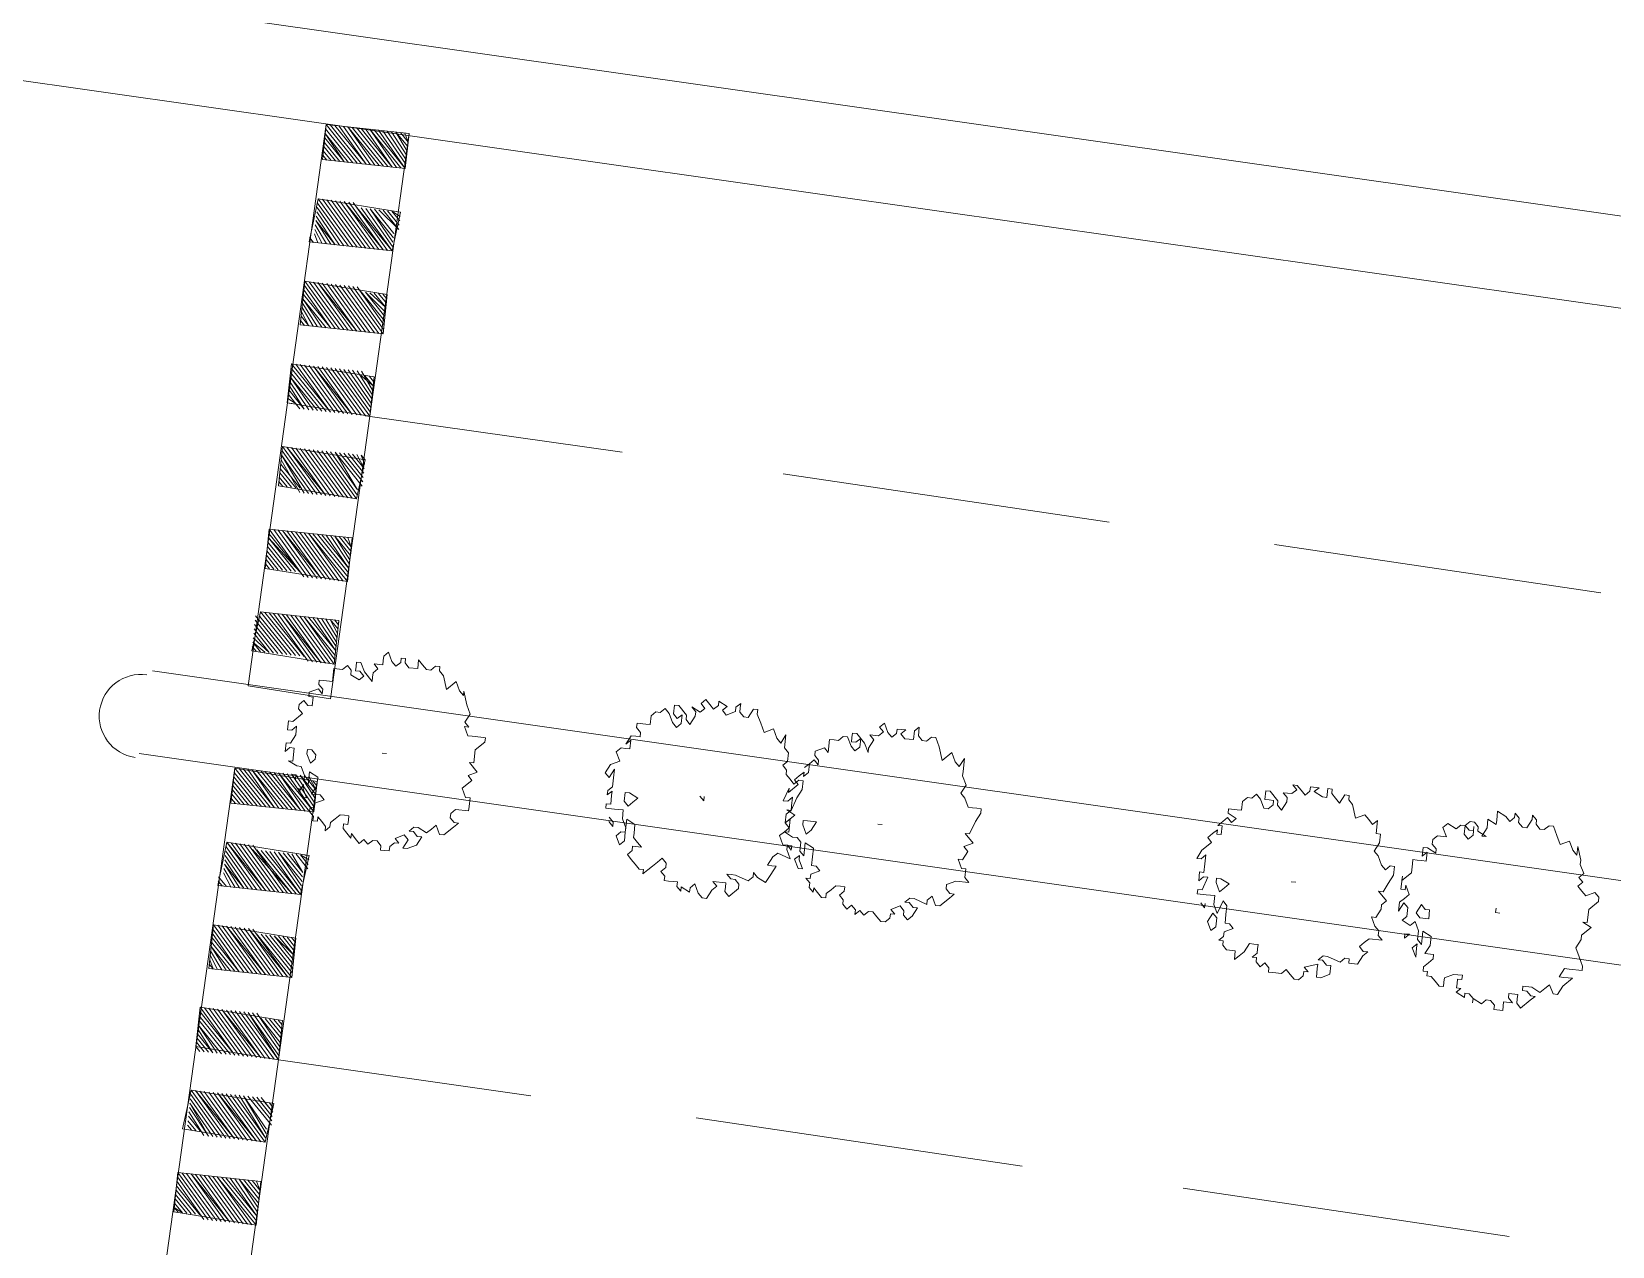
# Model space of a CAD drawing. Header units: metres. Extents: x -977055 to 805873, y -1033982 to 242021.
# Drawn here: x 2444.31 to 2463.44, y 968.52 to 983.23 of the extents above; entities that cross this region are included whole.
import ezdxf

# ---------------------------------------------------------------- set-up
doc = ezdxf.new("R2010")
doc.units = ezdxf.units.M
for name, color, linetype in [('PDF_acera', 7, 'Continuous'), ('PDF_linea de centro', 7, 'Continuous'), ('PDF_PASO DE CEBRA', 7, 'Continuous'), ('PDF_PLANTAS', 7, 'Continuous')]:
    doc.layers.add(name, color=color, linetype=linetype)

# ---------------------------------------------------------------- blocks, each defined once
blk = doc.blocks.new('CALLE')
at = {"layer": 'PDF_acera', "lineweight": 9}
for points in [[(35.646912, -218.961792), (29.00016, -177.853536), (-1.608768, -95.552352), (-8.763552, -56.0952), (-56.814912, -55.206144), (-58.084992, -53.851392), (-56.222208, 0.592704)], [(-8.001504, -55.24848), (-56.433888, -54.359424), (-57.195936, -53.512704), (-55.333152, 0.550368)]]:
    blk.add_lwpolyline(points, dxfattribs=at)
blk.add_lwpolyline([(-63.249984, -21.59136), (-64.393056, -54.528768, 0.999999692), (-63.588672, -54.571104), (-62.4456, -21.633696)], format="xyb", dxfattribs=at)
blk.add_arc((-62.890128, -21.570192), 0.402192, 358.0499566, 178.0499214, dxfattribs=at)
at = {"layer": 'PDF_linea de centro', "lineweight": 9}
for points in [[(-66.128832, -25.697952), (-66.04416, -23.242464)], [(-59.863104, -25.909632), (-59.778432, -23.411808)], [(-66.298176, -30.48192), (-66.171168, -27.30672)], [(-60.032448, -30.651264), (-59.90544, -27.476064)], [(-66.46752, -35.223552), (-66.340512, -32.048352)], [(-60.201792, -35.435232), (-60.074784, -32.260032)]]:
    blk.add_lwpolyline(points, dxfattribs=at)
at = {"layer": 'PDF_PASO DE CEBRA', "lineweight": 9}
for points in [[(-68.796, -23.157792), (-63.334656, -23.327136), (-63.29232, -22.522752), (-68.753664, -22.353408), (-68.796, -23.157792), (-68.753664, -22.353408)], [(-67.652928, -22.692096), (-67.31424, -22.395744), (-67.652928, -22.692096)], [(-67.652928, -22.734432), (-67.271904, -22.395744)], [(-67.652928, -22.776768), (-67.229568, -22.395744)], [(-67.610592, -22.395744), (-67.610592, -22.395744)], [(-67.610592, -22.43808), (-67.568256, -22.395744), (-67.610592, -22.480416), (-67.52592, -22.395744)], [(-67.610592, -22.522752), (-67.483584, -22.395744)], [(-67.610592, -22.565088), (-67.441248, -22.395744)], [(-67.610592, -22.607424), (-67.398912, -22.395744)], [(-67.610592, -22.64976), (-67.356576, -22.395744)], [(-66.806208, -22.395744), (-66.806208, -22.395744)], [(-67.652928, -22.819104), (-67.229568, -22.43808)], [(-67.652928, -22.86144), (-67.229568, -22.480416)], [(-67.652928, -22.903776), (-67.229568, -22.522752), (-67.652928, -22.946112), (-67.229568, -22.565088)], [(-66.848544, -22.607424), (-66.636864, -22.43808)], [(-66.594528, -22.43808), (-66.848544, -22.64976), (-66.552192, -22.43808), (-66.848544, -22.692096)], [(-66.848544, -22.734432), (-66.509856, -22.43808)], [(-66.848544, -22.776768), (-66.46752, -22.43808)], [(-66.848544, -22.819104), (-66.425184, -22.43808)], [(-66.848544, -22.86144), (-66.425184, -22.480416), (-66.848544, -22.903776), (-66.425184, -22.522752)], [(-66.806208, -22.43808), (-66.806208, -22.43808)], [(-66.806208, -22.480416), (-66.763872, -22.43808)], [(-66.806208, -22.522752), (-66.721536, -22.43808)], [(-66.806208, -22.565088), (-66.6792, -22.43808)], [(-66.001824, -22.43808), (-66.04416, -22.480416)], [(-66.04416, -22.522752), (-65.959488, -22.43808)], [(-66.04416, -22.565088), (-65.917152, -22.43808)], [(-65.874816, -22.43808), (-66.04416, -22.607424), (-65.83248, -22.43808)], [(-66.04416, -22.64976), (-65.790144, -22.43808), (-66.04416, -22.692096)], [(-66.04416, -22.734432), (-65.747808, -22.43808)], [(-66.04416, -22.776768), (-65.705472, -22.43808)], [(-65.663136, -22.43808), (-66.04416, -22.819104), (-65.6208, -22.43808)], [(-66.04416, -22.86144), (-65.6208, -22.480416)], [(-66.04416, -22.903776), (-65.6208, -22.522752)], [(-65.239776, -22.480416), (-65.239776, -22.480416)], [(-65.19744, -22.480416), (-65.239776, -22.522752), (-65.155104, -22.480416)], [(-65.239776, -22.565088), (-65.112768, -22.480416)], [(-65.239776, -22.607424), (-65.070432, -22.480416)], [(-65.239776, -22.64976), (-65.028096, -22.480416), (-65.239776, -22.692096)], [(-65.239776, -22.734432), (-64.98576, -22.480416)], [(-64.943424, -22.480416), (-65.239776, -22.776768), (-64.901088, -22.480416)], [(-65.239776, -22.819104), (-64.858752, -22.480416)], [(-65.239776, -22.86144), (-64.816416, -22.480416)], [(-65.239776, -22.903776), (-64.816416, -22.522752)], [(-64.435392, -22.480416), (-64.435392, -22.480416)], [(-64.435392, -22.522752), (-64.393056, -22.480416)], [(-64.435392, -22.565088), (-64.35072, -22.480416)], [(-64.435392, -22.607424), (-64.308384, -22.522752)], [(-64.435392, -22.64976), (-64.266048, -22.522752)], [(-64.435392, -22.692096), (-64.223712, -22.522752), (-64.435392, -22.734432), (-64.181376, -22.522752)], [(-64.435392, -22.776768), (-64.13904, -22.522752)], [(-64.435392, -22.819104), (-64.096704, -22.522752)], [(-64.435392, -22.86144), (-64.054368, -22.522752)], [(-64.435392, -22.903776), (-64.012032, -22.522752), (-64.435392, -22.946112), (-64.012032, -22.565088)], [(-63.631008, -22.522752), (-63.631008, -22.522752)], [(-63.631008, -22.565088), (-63.588672, -22.522752)], [(-63.631008, -22.607424), (-63.546336, -22.522752)], [(-63.631008, -22.64976), (-63.504, -22.522752)], [(-63.631008, -22.692096), (-63.461664, -22.522752)], [(-63.631008, -22.734432), (-63.419328, -22.522752), (-63.631008, -22.734432)], [(-63.631008, -22.776768), (-63.376992, -22.522752)], [(-63.631008, -22.819104), (-63.334656, -22.522752)], [(-63.631008, -22.86144), (-63.29232, -22.522752)], [(-67.652928, -22.988448), (-67.229568, -22.607424)], [(-67.652928, -23.030784), (-67.229568, -22.64976)], [(-67.652928, -23.07312), (-67.229568, -22.692096)], [(-66.848544, -22.946112), (-66.425184, -22.565088)], [(-66.848544, -22.988448), (-66.425184, -22.607424)], [(-66.848544, -23.030784), (-66.425184, -22.64976)], [(-66.848544, -23.07312), (-66.425184, -22.692096), (-66.848544, -23.115456), (-66.425184, -22.734432)], [(-66.04416, -22.946112), (-65.6208, -22.565088)], [(-66.04416, -22.988448), (-65.6208, -22.607424)], [(-66.04416, -23.030784), (-65.6208, -22.64976), (-66.04416, -23.07312), (-65.6208, -22.692096)], [(-65.239776, -22.946112), (-64.816416, -22.565088)], [(-65.239776, -22.988448), (-64.816416, -22.607424), (-65.239776, -23.030784), (-64.816416, -22.64976)], [(-65.239776, -23.07312), (-64.816416, -22.692096)], [(-64.435392, -22.988448), (-64.012032, -22.607424)], [(-64.435392, -23.030784), (-64.012032, -22.64976)], [(-64.435392, -23.07312), (-64.012032, -22.692096)], [(-63.631008, -22.903776), (-63.29232, -22.565088)], [(-63.29232, -22.607424), (-63.631008, -22.946112), (-63.29232, -22.64976)], [(-63.631008, -22.988448), (-63.29232, -22.692096), (-63.631008, -23.030784)], [(-62.530272, -23.369472), (-57.026592, -23.538816), (-57.026592, -22.734432), (-62.487936, -22.565088), (-62.530272, -23.369472), (-62.487936, -22.565088)], [(-62.149248, -22.565088), (-62.149248, -22.565088)], [(-62.149248, -22.607424), (-62.106912, -22.565088)], [(-62.149248, -22.64976), (-62.064576, -22.565088), (-62.149248, -22.692096)], [(-62.02224, -22.565088), (-62.149248, -22.734432), (-61.979904, -22.565088)], [(-62.149248, -22.776768), (-61.937568, -22.565088)], [(-62.149248, -22.819104), (-61.895232, -22.565088)], [(-62.149248, -22.86144), (-61.852896, -22.565088)], [(-62.149248, -22.903776), (-61.81056, -22.565088)], [(-62.149248, -22.946112), (-61.81056, -22.607424)], [(-62.149248, -22.988448), (-61.768224, -22.607424), (-62.149248, -22.988448)], [(-62.149248, -23.030784), (-61.768224, -22.64976)], [(-62.149248, -23.07312), (-61.768224, -22.692096)], [(-61.3872, -22.988448), (-60.96384, -22.607424)], [(-61.3872, -23.030784), (-60.96384, -22.64976)], [(-61.3872, -23.07312), (-60.96384, -22.692096)], [(-61.344864, -22.607424), (-61.344864, -22.607424)], [(-61.344864, -22.64976), (-61.302528, -22.607424)], [(-61.344864, -22.692096), (-61.260192, -22.607424), (-61.344864, -22.692096)], [(-61.344864, -22.734432), (-61.217856, -22.607424)], [(-61.344864, -22.776768), (-61.17552, -22.607424)], [(-61.344864, -22.819104), (-61.133184, -22.607424)], [(-61.344864, -22.86144), (-61.090848, -22.607424)], [(-61.344864, -22.903776), (-61.048512, -22.607424), (-61.344864, -22.946112), (-61.006176, -22.607424)], [(-60.582816, -22.86144), (-60.286464, -22.64976)], [(-60.582816, -22.903776), (-60.244128, -22.64976), (-60.582816, -22.946112)], [(-60.582816, -22.988448), (-60.201792, -22.64976)], [(-60.582816, -23.030784), (-60.159456, -22.64976)], [(-60.582816, -23.07312), (-60.159456, -22.692096), (-60.582816, -23.115456), (-60.159456, -22.734432)], [(-60.54048, -22.64976), (-60.498144, -22.64976), (-60.54048, -22.692096)], [(-60.54048, -22.734432), (-60.455808, -22.64976)], [(-60.54048, -22.776768), (-60.413472, -22.64976)], [(-60.54048, -22.819104), (-60.371136, -22.64976)], [(-60.54048, -22.86144), (-60.3288, -22.64976)], [(-59.778432, -22.776768), (-59.651424, -22.64976)], [(-59.609088, -22.64976), (-59.778432, -22.819104), (-59.566752, -22.64976)], [(-59.778432, -22.86144), (-59.524416, -22.64976)], [(-59.778432, -22.903776), (-59.48208, -22.64976), (-59.778432, -22.946112)], [(-59.778432, -22.988448), (-59.439744, -22.64976)], [(-59.778432, -23.030784), (-59.397408, -22.64976)], [(-59.355072, -22.64976), (-59.778432, -23.07312), (-59.355072, -22.692096)], [(-59.736096, -22.64976), (-59.736096, -22.692096)], [(-59.736096, -22.734432), (-59.69376, -22.64976)], [(-58.974048, -22.692096), (-58.974048, -22.692096)], [(-58.974048, -22.734432), (-58.931712, -22.692096)], [(-58.889376, -22.692096), (-58.974048, -22.776768), (-58.84704, -22.692096)], [(-58.974048, -22.819104), (-58.804704, -22.692096)], [(-58.974048, -22.86144), (-58.762368, -22.692096)], [(-58.974048, -22.903776), (-58.720032, -22.692096), (-58.974048, -22.946112)], [(-58.677696, -22.692096), (-58.974048, -22.988448), (-58.63536, -22.692096)], [(-58.974048, -23.030784), (-58.593024, -22.692096)], [(-58.974048, -23.07312), (-58.550688, -22.692096)], [(-58.169664, -22.692096), (-58.169664, -22.692096)], [(-58.169664, -22.734432), (-58.127328, -22.692096)], [(-67.652928, -23.115456), (-67.229568, -22.734432)], [(-67.652928, -23.157792), (-67.229568, -22.776768), (-67.652928, -23.200128)], [(-67.610592, -23.200128), (-67.229568, -22.819104)], [(-66.848544, -23.157792), (-66.425184, -22.776768)], [(-66.848544, -23.200128), (-66.425184, -22.819104)], [(-66.04416, -23.115456), (-65.6208, -22.734432)], [(-66.04416, -23.157792), (-65.6208, -22.776768)], [(-66.04416, -23.200128), (-65.6208, -22.819104)], [(-65.239776, -23.115456), (-64.816416, -22.734432)], [(-65.239776, -23.157792), (-64.816416, -22.776768)], [(-65.239776, -23.200128), (-64.816416, -22.819104), (-65.239776, -23.242464), (-64.816416, -22.86144)], [(-64.435392, -23.115456), (-64.012032, -22.734432)], [(-64.435392, -23.157792), (-64.012032, -22.776768)], [(-64.054368, -22.776768), (-64.435392, -23.200128), (-64.054368, -22.819104)], [(-63.631008, -23.07312), (-63.29232, -22.734432)], [(-63.631008, -23.115456), (-63.29232, -22.776768)], [(-63.631008, -23.157792), (-63.29232, -22.819104)], [(-62.191584, -23.115456), (-61.768224, -22.734432)], [(-62.191584, -23.157792), (-61.768224, -22.776768)], [(-62.191584, -23.200128), (-61.768224, -22.819104), (-62.191584, -23.242464), (-61.768224, -22.86144)], [(-61.3872, -23.115456), (-60.96384, -22.734432), (-61.3872, -23.157792), (-60.96384, -22.776768)], [(-61.3872, -23.200128), (-60.96384, -22.819104)], [(-60.582816, -23.157792), (-60.159456, -22.776768)], [(-60.582816, -23.200128), (-60.159456, -22.819104)], [(-59.778432, -23.115456), (-59.355072, -22.734432)], [(-59.778432, -23.157792), (-59.355072, -22.776768)], [(-59.778432, -23.200128), (-59.355072, -22.819104)], [(-58.974048, -23.115456), (-58.550688, -22.734432)], [(-58.974048, -23.157792), (-58.550688, -22.776768)], [(-58.974048, -23.200128), (-58.550688, -22.819104), (-58.974048, -23.242464), (-58.550688, -22.86144)], [(-58.169664, -22.776768), (-58.084992, -22.734432)], [(-58.169664, -22.819104), (-58.042656, -22.734432)], [(-58.169664, -22.86144), (-58.00032, -22.734432)], [(-58.169664, -22.903776), (-57.957984, -22.734432), (-58.169664, -22.946112), (-57.915648, -22.734432)], [(-58.169664, -22.988448), (-57.873312, -22.734432)], [(-58.169664, -23.030784), (-57.830976, -22.734432)], [(-58.169664, -23.07312), (-57.78864, -22.734432)], [(-58.169664, -23.115456), (-57.746304, -22.734432)], [(-58.169664, -23.157792), (-57.746304, -22.776768), (-58.169664, -23.157792)], [(-58.169664, -23.200128), (-57.746304, -22.819104)], [(-57.36528, -22.734432), (-57.36528, -22.734432)], [(-57.36528, -22.776768), (-57.322944, -22.734432)], [(-57.36528, -22.819104), (-57.280608, -22.734432)], [(-57.36528, -22.86144), (-57.238272, -22.734432)], [(-57.36528, -22.903776), (-57.195936, -22.734432)], [(-57.1536, -22.734432), (-57.36528, -22.946112), (-57.111264, -22.734432), (-57.36528, -22.988448)], [(-57.36528, -23.030784), (-57.068928, -22.734432)], [(-57.36528, -23.07312), (-57.026592, -22.734432)], [(-57.36528, -23.115456), (-57.026592, -22.776768)], [(-57.026592, -22.819104), (-57.36528, -23.157792), (-57.026592, -22.86144)], [(-67.229568, -22.86144), (-67.568256, -23.200128), (-67.229568, -22.903776)], [(-67.52592, -23.200128), (-67.229568, -22.946112)], [(-67.483584, -23.200128), (-67.229568, -22.988448), (-67.441248, -23.200128)], [(-66.425184, -22.86144), (-66.806208, -23.200128), (-66.425184, -22.903776)], [(-66.763872, -23.200128), (-66.425184, -22.946112), (-66.721536, -23.200128)], [(-66.6792, -23.242464), (-66.425184, -22.988448)], [(-65.6208, -22.86144), (-66.04416, -23.242464), (-65.6208, -22.903776), (-66.001824, -23.242464)], [(-65.959488, -23.242464), (-65.6208, -22.946112)], [(-65.917152, -23.242464), (-65.6208, -22.988448)], [(-65.239776, -23.2848), (-64.858752, -22.903776)], [(-65.19744, -23.2848), (-64.858752, -22.946112)], [(-65.155104, -23.2848), (-64.858752, -22.988448)], [(-64.435392, -23.242464), (-64.054368, -22.86144)], [(-64.054368, -22.903776), (-64.435392, -23.2848), (-64.054368, -22.946112)], [(-64.393056, -23.2848), (-64.054368, -22.988448)], [(-63.29232, -22.86144), (-63.631008, -23.200128), (-63.29232, -22.903776)], [(-63.631008, -23.242464), (-63.29232, -22.946112), (-63.631008, -23.2848)], [(-63.29232, -22.988448), (-63.631008, -23.327136), (-63.29232, -23.030784)], [(-62.191584, -23.2848), (-61.768224, -22.903776)], [(-62.191584, -23.327136), (-61.768224, -22.946112)], [(-62.191584, -23.369472), (-61.768224, -22.988448)], [(-61.3872, -23.242464), (-60.96384, -22.86144)], [(-61.3872, -23.2848), (-60.96384, -22.903776)], [(-61.3872, -23.327136), (-60.96384, -22.946112)], [(-61.3872, -23.369472), (-60.96384, -22.988448), (-61.3872, -23.411808)], [(-60.582816, -23.242464), (-60.159456, -22.86144)], [(-60.582816, -23.2848), (-60.159456, -22.903776)], [(-60.582816, -23.327136), (-60.159456, -22.946112), (-60.582816, -23.327136)], [(-60.582816, -23.369472), (-60.159456, -22.988448)], [(-59.778432, -23.242464), (-59.355072, -22.86144), (-59.778432, -23.2848), (-59.355072, -22.903776)], [(-59.778432, -23.327136), (-59.355072, -22.946112)], [(-59.778432, -23.369472), (-59.355072, -22.988448)], [(-58.974048, -23.2848), (-58.550688, -22.903776)], [(-58.974048, -23.327136), (-58.550688, -22.946112)], [(-58.974048, -23.369472), (-58.550688, -22.988448)], [(-58.169664, -23.242464), (-57.746304, -22.86144)], [(-58.169664, -23.2848), (-57.746304, -22.903776)], [(-58.169664, -23.327136), (-57.746304, -22.946112)], [(-58.169664, -23.369472), (-57.746304, -22.988448), (-58.169664, -23.411808), (-57.746304, -23.030784)], [(-57.36528, -23.200128), (-57.026592, -22.903776)], [(-57.36528, -23.242464), (-57.026592, -22.946112), (-57.36528, -23.2848)], [(-57.36528, -23.327136), (-57.026592, -22.988448)], [(-67.398912, -23.200128), (-67.229568, -23.030784)], [(-67.356576, -23.200128), (-67.229568, -23.07312)], [(-67.229568, -23.115456), (-67.31424, -23.200128), (-67.229568, -23.157792)], [(-66.636864, -23.242464), (-66.425184, -23.030784)], [(-66.594528, -23.242464), (-66.425184, -23.07312)], [(-66.425184, -23.115456), (-66.552192, -23.242464), (-66.46752, -23.157792)], [(-65.874816, -23.242464), (-65.663136, -23.030784)], [(-65.83248, -23.242464), (-65.663136, -23.07312)], [(-65.790144, -23.242464), (-65.663136, -23.115456), (-65.790144, -23.242464)], [(-65.747808, -23.242464), (-65.663136, -23.157792)], [(-65.112768, -23.2848), (-64.858752, -23.030784)], [(-65.070432, -23.2848), (-64.858752, -23.07312), (-65.028096, -23.2848), (-64.858752, -23.115456)], [(-64.98576, -23.2848), (-64.858752, -23.157792)], [(-64.35072, -23.2848), (-64.054368, -23.030784), (-64.308384, -23.2848)], [(-64.266048, -23.2848), (-64.054368, -23.07312)], [(-64.054368, -23.115456), (-64.223712, -23.2848), (-64.054368, -23.157792)], [(-63.588672, -23.327136), (-63.29232, -23.07312)], [(-63.546336, -23.327136), (-63.29232, -23.115456)], [(-63.504, -23.327136), (-63.29232, -23.157792), (-63.461664, -23.327136)], [(-62.149248, -23.369472), (-61.768224, -23.030784), (-62.106912, -23.369472)], [(-61.768224, -23.07312), (-62.064576, -23.369472), (-61.768224, -23.115456)], [(-62.02224, -23.369472), (-61.768224, -23.157792)], [(-61.344864, -23.411808), (-60.96384, -23.030784)], [(-61.302528, -23.411808), (-60.96384, -23.07312)], [(-60.96384, -23.115456), (-61.260192, -23.411808), (-60.96384, -23.157792)], [(-60.582816, -23.411808), (-60.159456, -23.030784)], [(-60.54048, -23.411808), (-60.159456, -23.07312)], [(-60.159456, -23.115456), (-60.498144, -23.411808), (-60.159456, -23.157792), (-60.455808, -23.454144)], [(-59.778432, -23.411808), (-59.355072, -23.030784)], [(-59.778432, -23.454144), (-59.355072, -23.07312)], [(-59.736096, -23.454144), (-59.355072, -23.115456), (-59.736096, -23.454144)], [(-59.69376, -23.454144), (-59.355072, -23.157792)], [(-58.974048, -23.411808), (-58.550688, -23.030784)], [(-58.974048, -23.454144), (-58.550688, -23.07312), (-58.974048, -23.454144)], [(-58.974048, -23.49648), (-58.550688, -23.115456)], [(-58.931712, -23.49648), (-58.550688, -23.157792)], [(-58.169664, -23.454144), (-57.746304, -23.07312)], [(-57.78864, -23.115456), (-58.169664, -23.49648), (-57.78864, -23.157792)], [(-57.36528, -23.369472), (-57.026592, -23.030784)], [(-57.026592, -23.07312), (-57.36528, -23.411808), (-57.026592, -23.115456)], [(-57.36528, -23.454144), (-57.026592, -23.157792), (-57.36528, -23.49648)], [(-67.271904, -23.200128), (-67.229568, -23.200128)], [(-66.509856, -23.242464), (-66.46752, -23.200128), (-66.46752, -23.242464)], [(-65.705472, -23.242464), (-65.663136, -23.200128)], [(-65.663136, -23.242464), (-65.663136, -23.242464)], [(-64.943424, -23.2848), (-64.858752, -23.200128)], [(-64.901088, -23.2848), (-64.858752, -23.242464)], [(-64.858752, -23.2848), (-64.858752, -23.2848)], [(-64.181376, -23.327136), (-64.054368, -23.200128)], [(-64.13904, -23.327136), (-64.054368, -23.242464), (-64.096704, -23.327136)], [(-64.054368, -23.327136), (-64.054368, -23.2848)], [(-63.29232, -23.200128), (-63.419328, -23.327136), (-63.29232, -23.242464)], [(-63.376992, -23.327136), (-63.334656, -23.2848)], [(-61.979904, -23.369472), (-61.768224, -23.200128)], [(-61.937568, -23.369472), (-61.768224, -23.242464)], [(-61.895232, -23.369472), (-61.768224, -23.2848), (-61.852896, -23.369472)], [(-61.217856, -23.411808), (-60.96384, -23.200128)], [(-61.17552, -23.411808), (-60.96384, -23.242464), (-61.133184, -23.411808)], [(-61.090848, -23.411808), (-60.96384, -23.2848)], [(-60.413472, -23.454144), (-60.159456, -23.200128)], [(-60.371136, -23.454144), (-60.159456, -23.242464)], [(-60.3288, -23.454144), (-60.159456, -23.2848)], [(-59.651424, -23.454144), (-59.355072, -23.200128)], [(-59.609088, -23.454144), (-59.355072, -23.242464)], [(-59.566752, -23.454144), (-59.355072, -23.2848)], [(-58.889376, -23.49648), (-58.550688, -23.200128)], [(-58.84704, -23.49648), (-58.593024, -23.242464)], [(-58.804704, -23.49648), (-58.593024, -23.2848), (-58.762368, -23.49648)], [(-58.127328, -23.49648), (-57.78864, -23.200128)], [(-58.084992, -23.49648), (-57.78864, -23.242464), (-58.042656, -23.49648)], [(-58.00032, -23.49648), (-57.78864, -23.2848)], [(-57.026592, -23.200128), (-57.36528, -23.538816), (-57.026592, -23.242464)], [(-57.322944, -23.538816), (-57.026592, -23.2848)], [(-63.334656, -23.327136), (-63.334656, -23.327136)], [(-61.768224, -23.327136), (-61.81056, -23.369472), (-61.768224, -23.369472)], [(-60.96384, -23.327136), (-61.048512, -23.411808), (-60.96384, -23.369472)], [(-61.006176, -23.411808), (-60.96384, -23.411808)], [(-60.159456, -23.327136), (-60.286464, -23.454144), (-60.159456, -23.369472)], [(-60.244128, -23.454144), (-60.159456, -23.411808), (-60.201792, -23.454144)], [(-59.524416, -23.454144), (-59.355072, -23.327136)], [(-59.397408, -23.327136), (-59.48208, -23.454144), (-59.397408, -23.369472)], [(-59.439744, -23.454144), (-59.397408, -23.411808)], [(-59.397408, -23.454144), (-59.397408, -23.454144)], [(-58.593024, -23.327136), (-58.720032, -23.49648), (-58.593024, -23.369472)], [(-58.677696, -23.49648), (-58.593024, -23.411808)], [(-58.63536, -23.49648), (-58.593024, -23.454144)], [(-57.78864, -23.327136), (-57.957984, -23.538816), (-57.78864, -23.369472)], [(-57.915648, -23.538816), (-57.78864, -23.411808)], [(-57.873312, -23.538816), (-57.78864, -23.454144), (-57.830976, -23.538816)], [(-57.280608, -23.538816), (-57.026592, -23.327136)], [(-57.238272, -23.538816), (-57.026592, -23.369472)], [(-57.195936, -23.538816), (-57.026592, -23.411808), (-57.1536, -23.538816)], [(-57.026592, -23.454144), (-57.111264, -23.538816), (-57.026592, -23.49648)], [(-58.593024, -23.49648), (-58.593024, -23.49648)], [(-57.78864, -23.538816), (-57.78864, -23.49648)], [(-57.068928, -23.538816), (-57.026592, -23.538816)]]:
    blk.add_lwpolyline(points, dxfattribs=at)
for points in [[(-67.610592, -22.395744), (-67.229568, -22.395744), (-67.229568, -23.200128), (-67.652928, -23.200128)], [(-66.806208, -22.395744), (-66.425184, -22.43808), (-66.46752, -23.242464), (-66.848544, -23.200128)], [(-66.001824, -22.43808), (-65.6208, -22.43808), (-65.663136, -23.242464), (-66.04416, -23.242464)], [(-65.239776, -22.480416), (-64.816416, -22.480416), (-64.858752, -23.2848), (-65.239776, -23.2848)], [(-64.435392, -22.480416), (-64.012032, -22.522752), (-64.054368, -23.327136), (-64.435392, -23.2848)], [(-63.631008, -22.522752), (-63.29232, -22.522752), (-63.334656, -23.327136), (-63.631008, -23.327136)], [(-62.149248, -22.565088), (-61.768224, -22.607424), (-61.768224, -23.369472), (-62.191584, -23.369472)], [(-61.344864, -22.607424), (-60.96384, -22.607424), (-60.96384, -23.411808), (-61.3872, -23.411808)], [(-60.54048, -22.64976), (-60.159456, -22.64976), (-60.201792, -23.454144), (-60.582816, -23.411808)], [(-59.736096, -22.64976), (-59.355072, -22.64976), (-59.397408, -23.454144), (-59.778432, -23.454144)], [(-58.974048, -22.692096), (-58.550688, -22.692096), (-58.593024, -23.49648), (-58.974048, -23.49648)], [(-58.169664, -22.692096), (-57.746304, -22.734432), (-57.78864, -23.538816), (-58.169664, -23.49648)], [(-57.36528, -22.734432), (-57.026592, -22.734432), (-57.026592, -23.538816), (-57.36528, -23.538816)]]:
    blk.add_lwpolyline(points, close=True, dxfattribs=at)
at = {"layer": 'PDF_PLANTAS', "lineweight": 9}
for points in [[(-62.106912, -24.216192), (-62.064576, -24.173856), (-62.149248, -24.173856), (-62.149248, -24.089184), (-62.106912, -24.046848), (-62.064576, -24.046848), (-62.064576, -24.004512), (-62.106912, -24.004512), (-62.149248, -23.962176), (-62.106912, -23.91984), (-62.02224, -23.877504), (-62.064576, -23.835168), (-62.106912, -23.835168), (-62.149248, -23.835168), (-62.149248, -23.750496), (-62.191584, -23.792832), (-62.23392, -23.750496), (-62.276256, -23.750496), (-62.318592, -23.750496), (-62.23392, -23.665824), (-62.149248, -23.623488), (-62.149248, -23.581152), (-62.191584, -23.581152), (-62.23392, -23.581152), (-62.23392, -23.623488), (-62.276256, -23.665824), (-62.318592, -23.623488), (-62.276256, -23.538816), (-62.23392, -23.538816), (-62.191584, -23.49648), (-62.23392, -23.454144), (-62.23392, -23.369472), (-62.360928, -23.369472), (-62.360928, -23.2848), (-62.360928, -23.242464), (-62.403264, -23.242464), (-62.4456, -23.2848), (-62.487936, -23.2848), (-62.4456, -23.242464), (-62.487936, -23.157792), (-62.530272, -23.157792), (-62.530272, -23.200128), (-62.614944, -23.200128), (-62.614944, -23.157792), (-62.572608, -23.115456), (-62.614944, -23.07312), (-62.65728, -23.07312), (-62.699616, -23.115456), (-62.784288, -23.030784), (-62.784288, -22.988448), (-62.86896, -22.988448), (-62.86896, -23.030784), (-62.826624, -23.07312), (-62.911296, -23.07312), (-62.995968, -23.030784), (-62.995968, -22.988448), (-63.08064, -22.988448), (-63.038304, -23.030784), (-63.038304, -23.07312), (-63.165312, -23.07312), (-63.165312, -23.030784), (-63.207648, -23.115456), (-63.207648, -23.157792), (-63.29232, -23.200128), (-63.334656, -23.200128), (-63.376992, -23.242464), (-63.249984, -23.242464), (-63.29232, -23.327136), (-63.376992, -23.327136), (-63.461664, -23.2848), (-63.461664, -23.369472), (-63.504, -23.411808), (-63.546336, -23.327136), (-63.588672, -23.327136), (-63.588672, -23.2848), (-63.631008, -23.2848), (-63.673344, -23.327136), (-63.71568, -23.327136), (-63.71568, -23.369472), (-63.673344, -23.369472), (-63.71568, -23.411808), (-63.758016, -23.454144), (-63.800352, -23.454144), (-63.758016, -23.49648), (-63.71568, -23.49648), (-63.673344, -23.538816), (-63.631008, -23.581152), (-63.631008, -23.623488), (-63.631008, -23.665824), (-63.673344, -23.665824), (-63.71568, -23.665824), (-63.71568, -23.623488), (-63.758016, -23.623488), (-63.800352, -23.665824), (-63.842688, -23.70816), (-63.800352, -23.70816), (-63.842688, -23.750496), (-63.885024, -23.792832), (-63.842688, -23.835168), (-63.885024, -23.877504), (-63.842688, -23.91984), (-63.842688, -23.962176), (-63.885024, -24.004512), (-63.92736, -24.004512), (-63.92736, -24.089184), (-63.885024, -24.089184), (-63.842688, -24.13152), (-63.842688, -24.173856), (-63.800352, -24.13152), (-63.758016, -24.216192), (-63.800352, -24.258528), (-63.885024, -24.216192), (-63.885024, -24.258528), (-63.842688, -24.3432), (-63.758016, -24.385536), (-63.758016, -24.3432), (-63.71568, -24.300864), (-63.71568, -24.258528), (-63.673344, -24.300864), (-63.673344, -24.3432), (-63.71568, -24.427872), (-63.673344, -24.470208), (-63.631008, -24.512544), (-63.71568, -24.55488), (-63.71568, -24.597216), (-63.631008, -24.681888), (-63.588672, -24.724224), (-63.588672, -24.681888), (-63.546336, -24.639552), (-63.504, -24.639552), (-63.461664, -24.681888), (-63.461664, -24.808896), (-63.419328, -24.808896), (-63.334656, -24.808896), (-63.334656, -24.76656), (-63.249984, -24.724224), (-63.165312, -24.808896), (-63.122976, -24.76656), (-63.08064, -24.851232), (-62.995968, -24.76656), (-62.995968, -24.808896), (-62.86896, -24.808896), (-62.784288, -24.893568), (-62.741952, -24.893568), (-62.741952, -24.851232), (-62.741952, -24.76656), (-62.741952, -24.724224), (-62.65728, -24.681888), (-62.65728, -24.724224), (-62.614944, -24.681888), (-62.530272, -24.724224), (-62.4456, -24.681888), (-62.318592, -24.639552), (-62.360928, -24.639552), (-62.318592, -24.597216), (-62.23392, -24.55488), (-62.318592, -24.470208), (-62.191584, -24.427872), (-62.149248, -24.385536), (-62.106912, -24.385536), (-62.106912, -24.3432), (-62.149248, -24.300864), (-62.149248, -24.258528)], [(-63.29232, -23.07312), (-63.334656, -23.115456), (-63.29232, -23.115456)], [(-63.038304, -23.200128), (-63.08064, -23.200128), (-63.165312, -23.242464), (-63.122976, -23.2848), (-63.08064, -23.2848), (-63.038304, -23.242464)], [(-62.191584, -27.30672), (-62.149248, -27.30672), (-62.191584, -27.264384), (-62.23392, -27.264384), (-62.276256, -27.179712), (-62.23392, -27.137376), (-62.191584, -27.179712), (-62.149248, -27.09504), (-62.191584, -27.09504), (-62.23392, -27.052704), (-62.191584, -27.010368), (-62.149248, -26.968032), (-62.191584, -26.925696), (-62.23392, -26.968032), (-62.276256, -26.925696), (-62.23392, -26.841024), (-62.276256, -26.88336), (-62.318592, -26.88336), (-62.403264, -26.841024), (-62.360928, -26.798688), (-62.318592, -26.798688), (-62.23392, -26.714016), (-62.23392, -26.67168), (-62.318592, -26.67168), (-62.360928, -26.714016), (-62.318592, -26.756352), (-62.403264, -26.756352), (-62.4456, -26.714016), (-62.403264, -26.67168), (-62.318592, -26.629344), (-62.276256, -26.587008), (-62.318592, -26.544672), (-62.318592, -26.502336), (-62.360928, -26.46), (-62.4456, -26.46), (-62.4456, -26.417664), (-62.4456, -26.332992), (-62.487936, -26.332992), (-62.530272, -26.375328), (-62.572608, -26.375328), (-62.572608, -26.332992), (-62.572608, -26.290656), (-62.65728, -26.24832), (-62.614944, -26.290656), (-62.699616, -26.290656), (-62.699616, -26.24832), (-62.699616, -26.205984), (-62.741952, -26.163648), (-62.826624, -26.205984), (-62.86896, -26.121312), (-62.953632, -26.078976), (-62.995968, -26.121312), (-62.911296, -26.163648), (-62.995968, -26.163648), (-63.08064, -26.163648), (-63.122976, -26.121312), (-63.165312, -26.121312), (-63.122976, -26.163648), (-63.165312, -26.163648), (-63.249984, -26.163648), (-63.249984, -26.121312), (-63.29232, -26.121312), (-63.29232, -26.205984), (-63.29232, -26.290656), (-63.376992, -26.290656), (-63.461664, -26.332992), (-63.504, -26.332992), (-63.376992, -26.332992), (-63.419328, -26.417664), (-63.504, -26.417664), (-63.546336, -26.417664), (-63.588672, -26.46), (-63.631008, -26.502336), (-63.631008, -26.417664), (-63.673344, -26.417664), (-63.71568, -26.375328), (-63.758016, -26.417664), (-63.800352, -26.46), (-63.842688, -26.502336), (-63.842688, -26.544672), (-63.885024, -26.544672), (-63.842688, -26.587008), (-63.800352, -26.629344), (-63.758016, -26.67168), (-63.71568, -26.714016), (-63.758016, -26.756352), (-63.800352, -26.756352), (-63.842688, -26.714016), (-63.885024, -26.756352), (-63.92736, -26.756352), (-63.92736, -26.798688), (-63.92736, -26.841024), (-63.92736, -26.88336), (-63.969696, -26.88336), (-64.012032, -26.925696), (-63.969696, -26.925696), (-64.012032, -27.010368), (-63.969696, -27.010368), (-63.92736, -27.052704), (-64.012032, -27.09504), (-64.054368, -27.137376), (-64.054368, -27.179712), (-63.969696, -27.222048), (-63.92736, -27.264384), (-63.885024, -27.222048), (-63.885024, -27.349056), (-63.92736, -27.349056), (-63.969696, -27.349056), (-64.012032, -27.391392), (-63.92736, -27.476064), (-63.885024, -27.476064), (-63.842688, -27.433728), (-63.842688, -27.391392), (-63.800352, -27.349056), (-63.800352, -27.391392), (-63.800352, -27.433728), (-63.842688, -27.560736), (-63.800352, -27.603072), (-63.758016, -27.603072), (-63.800352, -27.645408), (-63.842688, -27.73008), (-63.758016, -27.772416), (-63.673344, -27.814752), (-63.673344, -27.772416), (-63.673344, -27.73008), (-63.588672, -27.772416), (-63.546336, -27.814752), (-63.588672, -27.94176), (-63.504, -27.899424), (-63.461664, -27.899424), (-63.461664, -27.857088), (-63.376992, -27.814752), (-63.334656, -27.857088), (-63.29232, -27.899424), (-63.249984, -27.857088), (-63.165312, -27.94176), (-63.122976, -27.857088), (-63.122976, -27.899424), (-62.995968, -27.94176), (-62.911296, -27.984096), (-62.826624, -27.984096), (-62.826624, -27.94176), (-62.86896, -27.899424), (-62.826624, -27.857088), (-62.784288, -27.814752), (-62.741952, -27.814752), (-62.699616, -27.772416), (-62.65728, -27.814752), (-62.572608, -27.814752), (-62.530272, -27.772416), (-62.403264, -27.772416), (-62.487936, -27.73008), (-62.4456, -27.687744), (-62.360928, -27.645408), (-62.403264, -27.560736), (-62.318592, -27.5184), (-62.23392, -27.476064), (-62.191584, -27.476064), (-62.191584, -27.433728), (-62.276256, -27.391392), (-62.276256, -27.349056), (-62.23392, -27.30672)], [(-63.546336, -26.24832), (-63.631008, -26.290656), (-63.588672, -26.332992), (-63.504, -26.332992), (-63.504, -26.290656)], [(-63.122976, -26.290656), (-63.207648, -26.290656), (-63.249984, -26.332992), (-63.207648, -26.375328), (-63.165312, -26.417664), (-63.122976, -26.332992)], [(-62.23392, -29.042496), (-62.191584, -29.042496), (-62.23392, -29.00016), (-62.318592, -29.00016), (-62.318592, -28.915488), (-62.276256, -28.873152), (-62.23392, -28.915488), (-62.23392, -28.830816), (-62.276256, -28.830816), (-62.318592, -28.78848), (-62.276256, -28.746144), (-62.191584, -28.703808), (-62.23392, -28.661472), (-62.276256, -28.703808), (-62.318592, -28.661472), (-62.318592, -28.5768), (-62.360928, -28.619136), (-62.4456, -28.5768), (-62.487936, -28.5768), (-62.403264, -28.534464), (-62.318592, -28.449792), (-62.318592, -28.407456), (-62.360928, -28.407456), (-62.403264, -28.407456), (-62.403264, -28.449792), (-62.360928, -28.492128), (-62.4456, -28.492128), (-62.487936, -28.449792), (-62.4456, -28.407456), (-62.360928, -28.36512), (-62.360928, -28.322784), (-62.403264, -28.280448), (-62.403264, -28.238112), (-62.403264, -28.195776), (-62.530272, -28.195776), (-62.487936, -28.15344), (-62.530272, -28.068768), (-62.572608, -28.068768), (-62.614944, -28.111104), (-62.65728, -28.111104), (-62.614944, -28.068768), (-62.65728, -28.026432), (-62.699616, -27.984096), (-62.65728, -28.026432), (-62.741952, -28.026432), (-62.784288, -27.984096), (-62.741952, -27.984096), (-62.784288, -27.94176), (-62.826624, -27.899424), (-62.86896, -27.94176), (-62.953632, -27.857088), (-62.911296, -27.857088), (-63.038304, -27.814752), (-63.038304, -27.857088), (-62.995968, -27.899424), (-63.08064, -27.899424), (-63.122976, -27.899424), (-63.165312, -27.857088), (-63.249984, -27.857088), (-63.207648, -27.899424), (-63.334656, -27.899424), (-63.334656, -27.857088), (-63.376992, -27.94176), (-63.376992, -27.984096), (-63.419328, -28.026432), (-63.504, -28.026432), (-63.546336, -28.068768), (-63.419328, -28.068768), (-63.461664, -28.15344), (-63.546336, -28.15344), (-63.631008, -28.15344), (-63.631008, -28.195776), (-63.673344, -28.238112), (-63.71568, -28.15344), (-63.758016, -28.15344), (-63.758016, -28.111104), (-63.800352, -28.15344), (-63.842688, -28.15344), (-63.885024, -28.195776), (-63.842688, -28.195776), (-63.885024, -28.238112), (-63.92736, -28.280448), (-63.92736, -28.322784), (-63.885024, -28.322784), (-63.842688, -28.36512), (-63.800352, -28.407456), (-63.800352, -28.449792), (-63.800352, -28.492128), (-63.842688, -28.492128), (-63.885024, -28.449792), (-63.92736, -28.492128), (-63.969696, -28.492128), (-64.012032, -28.534464), (-63.969696, -28.5768), (-64.012032, -28.619136), (-64.054368, -28.619136), (-64.012032, -28.661472), (-64.054368, -28.703808), (-64.012032, -28.746144), (-64.012032, -28.78848), (-64.054368, -28.830816), (-64.096704, -28.873152), (-64.096704, -28.915488), (-64.054368, -28.957824), (-64.012032, -28.957824), (-64.012032, -29.00016), (-63.969696, -28.957824), (-63.92736, -29.042496), (-63.969696, -29.084832), (-64.012032, -29.084832), (-64.054368, -29.127168), (-64.012032, -29.169504), (-63.92736, -29.21184), (-63.92736, -29.169504), (-63.885024, -29.127168), (-63.885024, -29.084832), (-63.842688, -29.127168), (-63.842688, -29.169504), (-63.885024, -29.296512), (-63.842688, -29.296512), (-63.800352, -29.338848), (-63.885024, -29.381184), (-63.885024, -29.42352), (-63.800352, -29.508192), (-63.758016, -29.550528), (-63.758016, -29.508192), (-63.71568, -29.465856), (-63.673344, -29.465856), (-63.631008, -29.550528), (-63.631008, -29.677536), (-63.588672, -29.6352), (-63.504, -29.6352), (-63.504, -29.592864), (-63.419328, -29.550528), (-63.419328, -29.592864), (-63.334656, -29.6352), (-63.29232, -29.592864), (-63.249984, -29.677536), (-63.165312, -29.592864), (-63.165312, -29.6352), (-63.038304, -29.677536), (-62.953632, -29.719872), (-62.911296, -29.719872), (-62.911296, -29.677536), (-62.911296, -29.6352), (-62.911296, -29.592864), (-62.826624, -29.550528), (-62.784288, -29.508192), (-62.699616, -29.550528), (-62.614944, -29.508192), (-62.572608, -29.508192), (-62.4456, -29.508192), (-62.530272, -29.465856), (-62.487936, -29.42352), (-62.403264, -29.381184), (-62.487936, -29.296512), (-62.360928, -29.254176), (-62.276256, -29.21184), (-62.276256, -29.169504), (-62.318592, -29.127168), (-62.318592, -29.084832), (-62.276256, -29.042496)], [(-63.588672, -27.984096), (-63.673344, -28.026432), (-63.673344, -28.068768), (-63.588672, -28.026432), (-63.546336, -28.026432)], [(-63.461664, -27.899424), (-63.504, -27.94176), (-63.461664, -27.94176)], [(-63.207648, -28.026432), (-63.249984, -28.026432), (-63.334656, -28.068768), (-63.29232, -28.111104), (-63.207648, -28.15344), (-63.207648, -28.068768)], [(-62.403264, -33.064416), (-62.360928, -33.064416), (-62.360928, -33.02208), (-62.4456, -33.02208), (-62.4456, -32.979744), (-62.403264, -32.895072), (-62.360928, -32.937408), (-62.360928, -32.852736), (-62.403264, -32.852736), (-62.4456, -32.8104), (-62.403264, -32.768064), (-62.360928, -32.725728), (-62.360928, -32.683392), (-62.403264, -32.725728), (-62.4456, -32.683392), (-62.4456, -32.59872), (-62.487936, -32.641056), (-62.530272, -32.641056), (-62.614944, -32.59872), (-62.572608, -32.556384), (-62.530272, -32.556384), (-62.4456, -32.471712), (-62.4456, -32.429376), (-62.530272, -32.429376), (-62.530272, -32.471712), (-62.530272, -32.514048), (-62.572608, -32.514048), (-62.614944, -32.471712), (-62.614944, -32.429376), (-62.530272, -32.38704), (-62.487936, -32.344704), (-62.530272, -32.302368), (-62.530272, -32.260032), (-62.572608, -32.217696), (-62.65728, -32.217696), (-62.65728, -32.17536), (-62.65728, -32.090688), (-62.699616, -32.090688), (-62.741952, -32.17536), (-62.784288, -32.133024), (-62.741952, -32.090688), (-62.784288, -32.048352), (-62.826624, -32.006016), (-62.826624, -32.048352), (-62.911296, -32.048352), (-62.911296, -32.006016), (-62.86896, -32.006016), (-62.911296, -31.96368), (-62.953632, -31.921344), (-62.995968, -31.96368), (-63.08064, -31.879008), (-63.165312, -31.836672), (-63.165312, -31.879008), (-63.122976, -31.921344), (-63.207648, -31.921344), (-63.29232, -31.921344), (-63.29232, -31.879008), (-63.376992, -31.879008), (-63.334656, -31.921344), (-63.334656, -31.96368), (-63.461664, -31.921344), (-63.461664, -31.879008), (-63.504, -31.879008), (-63.504, -31.96368), (-63.504, -32.048352), (-63.588672, -32.048352), (-63.673344, -32.090688), (-63.546336, -32.133024), (-63.588672, -32.17536), (-63.673344, -32.17536), (-63.758016, -32.17536), (-63.758016, -32.217696), (-63.800352, -32.260032), (-63.842688, -32.17536), (-63.885024, -32.17536), (-63.92736, -32.133024), (-63.92736, -32.17536), (-63.969696, -32.17536), (-64.012032, -32.217696), (-64.012032, -32.302368), (-64.054368, -32.302368), (-64.096704, -32.302368), (-64.054368, -32.344704), (-64.012032, -32.38704), (-63.92736, -32.429376), (-63.92736, -32.471712), (-63.92736, -32.514048), (-63.969696, -32.514048), (-64.012032, -32.514048), (-64.054368, -32.471712), (-64.054368, -32.514048), (-64.096704, -32.514048), (-64.13904, -32.556384), (-64.096704, -32.59872), (-64.13904, -32.641056), (-64.181376, -32.641056), (-64.181376, -32.683392), (-64.181376, -32.768064), (-64.13904, -32.8104), (-64.181376, -32.852736), (-64.223712, -32.895072), (-64.223712, -32.937408), (-64.181376, -32.979744), (-64.13904, -32.979744), (-64.13904, -33.02208), (-64.096704, -32.979744), (-64.054368, -33.106752), (-64.096704, -33.106752), (-64.181376, -33.106752), (-64.181376, -33.149088), (-64.13904, -33.23376), (-64.054368, -33.23376), (-64.054368, -33.191424), (-64.012032, -33.149088), (-64.012032, -33.106752), (-63.969696, -33.149088), (-63.969696, -33.191424), (-64.012032, -33.318432), (-63.969696, -33.360768), (-63.969696, -33.403104), (-64.012032, -33.403104), (-64.012032, -33.487776), (-63.92736, -33.530112), (-63.885024, -33.572448), (-63.885024, -33.530112), (-63.842688, -33.487776), (-63.800352, -33.530112), (-63.758016, -33.572448), (-63.758016, -33.699456), (-63.71568, -33.65712), (-63.673344, -33.65712), (-63.631008, -33.614784), (-63.546336, -33.572448), (-63.546336, -33.614784), (-63.461664, -33.65712), (-63.419328, -33.65712), (-63.376992, -33.699456), (-63.29232, -33.614784), (-63.29232, -33.65712), (-63.207648, -33.699456), (-63.122976, -33.741792), (-63.038304, -33.741792), (-63.038304, -33.699456), (-63.08064, -33.65712), (-63.038304, -33.614784), (-62.953632, -33.572448), (-62.911296, -33.530112), (-62.826624, -33.572448), (-62.741952, -33.572448), (-62.741952, -33.530112), (-62.614944, -33.530112), (-62.65728, -33.487776), (-62.614944, -33.44544), (-62.572608, -33.403104), (-62.614944, -33.318432), (-62.487936, -33.276096), (-62.4456, -33.23376), (-62.403264, -33.23376), (-62.403264, -33.191424), (-62.487936, -33.149088), (-62.4456, -33.106752)], [(-63.758016, -32.006016), (-63.842688, -32.048352), (-63.800352, -32.090688), (-63.71568, -32.090688), (-63.673344, -32.048352)], [(-63.334656, -32.048352), (-63.376992, -32.048352), (-63.461664, -32.090688), (-63.419328, -32.133024), (-63.376992, -32.17536), (-63.334656, -32.090688)], [(-62.4456, -35.054208), (-62.403264, -35.011872), (-62.4456, -35.011872), (-62.530272, -34.969536), (-62.530272, -34.9272), (-62.487936, -34.884864), (-62.4456, -34.884864), (-62.403264, -34.842528), (-62.4456, -34.842528), (-62.487936, -34.800192), (-62.4456, -34.757856), (-62.403264, -34.673184), (-62.4456, -34.673184), (-62.487936, -34.673184), (-62.530272, -34.673184), (-62.487936, -34.588512), (-62.572608, -34.588512), (-62.65728, -34.546176), (-62.65728, -34.588512), (-62.614944, -34.50384), (-62.572608, -34.50384), (-62.530272, -34.461504), (-62.530272, -34.419168), (-62.572608, -34.376832), (-62.614944, -34.419168), (-62.614944, -34.461504), (-62.572608, -34.461504), (-62.65728, -34.461504), (-62.699616, -34.419168), (-62.65728, -34.376832), (-62.572608, -34.376832), (-62.572608, -34.334496), (-62.614944, -34.29216), (-62.572608, -34.207488), (-62.614944, -34.165152), (-62.699616, -34.207488), (-62.699616, -34.122816), (-62.741952, -34.08048), (-62.784288, -34.08048), (-62.826624, -34.122816), (-62.86896, -34.122816), (-62.826624, -34.038144), (-62.826624, -33.995808), (-62.911296, -33.995808), (-62.86896, -34.038144), (-62.953632, -34.038144), (-62.953632, -33.995808), (-62.953632, -33.953472), (-62.953632, -33.911136), (-62.995968, -33.911136), (-63.08064, -33.911136), (-63.165312, -33.826464), (-63.122976, -33.826464), (-63.249984, -33.826464), (-63.249984, -33.8688), (-63.207648, -33.8688), (-63.29232, -33.911136), (-63.334656, -33.8688), (-63.376992, -33.826464), (-63.461664, -33.826464), (-63.376992, -33.8688), (-63.419328, -33.911136), (-63.504, -33.911136), (-63.546336, -33.8688), (-63.588672, -33.953472), (-63.546336, -33.995808), (-63.631008, -34.038144), (-63.71568, -34.038144), (-63.758016, -34.08048), (-63.631008, -34.08048), (-63.673344, -34.165152), (-63.758016, -34.165152), (-63.842688, -34.122816), (-63.842688, -34.207488), (-63.885024, -34.207488), (-63.92736, -34.165152), (-63.969696, -34.122816), (-64.012032, -34.122816), (-64.012032, -34.165152), (-64.054368, -34.165152), (-64.054368, -34.207488), (-64.096704, -34.249824), (-64.13904, -34.29216), (-64.13904, -34.334496), (-64.096704, -34.334496), (-64.054368, -34.334496), (-64.012032, -34.419168), (-64.012032, -34.461504), (-64.012032, -34.50384), (-64.054368, -34.50384), (-64.054368, -34.461504), (-64.096704, -34.461504), (-64.13904, -34.461504), (-64.13904, -34.50384), (-64.181376, -34.461504), (-64.223712, -34.546176), (-64.181376, -34.546176), (-64.181376, -34.588512), (-64.223712, -34.630848), (-64.266048, -34.630848), (-64.223712, -34.630848), (-64.266048, -34.71552), (-64.223712, -34.757856), (-64.223712, -34.800192), (-64.266048, -34.842528), (-64.308384, -34.842528), (-64.308384, -34.9272), (-64.266048, -34.9272), (-64.223712, -34.9272), (-64.223712, -35.011872), (-64.181376, -34.969536), (-64.13904, -34.969536), (-64.13904, -35.054208), (-64.181376, -35.054208), (-64.223712, -35.054208), (-64.266048, -35.096544), (-64.181376, -35.181216), (-64.13904, -35.223552), (-64.13904, -35.181216), (-64.096704, -35.13888), (-64.096704, -35.096544), (-64.054368, -35.096544), (-64.054368, -35.181216), (-64.096704, -35.265888), (-64.054368, -35.308224), (-64.012032, -35.35056), (-64.096704, -35.392896), (-64.096704, -35.435232), (-64.012032, -35.477568), (-63.92736, -35.56224), (-63.92736, -35.477568), (-63.92736, -35.435232), (-63.842688, -35.477568), (-63.842688, -35.519904), (-63.842688, -35.646912), (-63.800352, -35.646912), (-63.71568, -35.604576), (-63.631008, -35.56224), (-63.546336, -35.604576), (-63.504, -35.604576), (-63.419328, -35.689248), (-63.376992, -35.604576), (-63.376992, -35.646912), (-63.249984, -35.646912), (-63.165312, -35.731584), (-63.122976, -35.731584), (-63.08064, -35.689248), (-63.122976, -35.604576), (-63.08064, -35.56224), (-63.038304, -35.519904), (-62.995968, -35.56224), (-62.953632, -35.519904), (-62.911296, -35.56224), (-62.826624, -35.519904), (-62.784288, -35.519904), (-62.65728, -35.477568), (-62.741952, -35.477568), (-62.699616, -35.435232), (-62.614944, -35.392896), (-62.65728, -35.308224), (-62.572608, -35.265888), (-62.487936, -35.223552), (-62.487936, -35.181216), (-62.530272, -35.13888), (-62.530272, -35.096544), (-62.487936, -35.054208)], [(-63.673344, -33.911136), (-63.71568, -33.911136), (-63.673344, -33.953472)], [(-63.800352, -33.995808), (-63.885024, -34.038144), (-63.800352, -34.038144), (-63.758016, -34.038144)], [(-63.376992, -34.038144), (-63.461664, -33.995808), (-63.504, -34.038144), (-63.504, -34.122816), (-63.419328, -34.122816), (-63.419328, -34.08048)], [(-63.334656, -34.757856), (-63.376992, -34.757856), (-63.376992, -34.800192), (-63.376992, -34.757856)]]:
    blk.add_lwpolyline(points, close=True, dxfattribs=at)
for points in [[(-63.419328, -23.157792), (-63.504, -23.200128), (-63.504, -23.242464), (-63.419328, -23.200128), (-63.376992, -23.200128), (-63.461664, -23.157792)], [(-62.995968, -23.91984), (-62.995968, -23.962176), (-62.995968, -23.91984)], [(-62.064576, -24.173856), (-62.064576, -24.173856)], [(-63.419328, -26.163648), (-63.461664, -26.205984), (-63.419328, -26.205984), (-63.376992, -26.163648)], [(-63.08064, -27.010368), (-63.122976, -27.052704), (-63.08064, -27.052704)], [(-63.165312, -28.746144), (-63.165312, -28.78848), (-63.165312, -28.746144)], [(-63.588672, -31.921344), (-63.631008, -31.96368), (-63.588672, -31.96368)], [(-63.29232, -32.768064), (-63.29232, -32.8104)]]:
    blk.add_lwpolyline(points, dxfattribs=at)

msp = doc.modelspace()

# ---------------------------------------------------------------- block references
at = {"xscale": 1.255773352820658, "yscale": 1.255773352820658, "zscale": 1.255773352820658, "rotation": 83.85573648860341}
msp.add_blockref('CALLE', (2427.15058, 1056.36283, 1015.371), dxfattribs=at)

doc.saveas('drawing.dxf')
